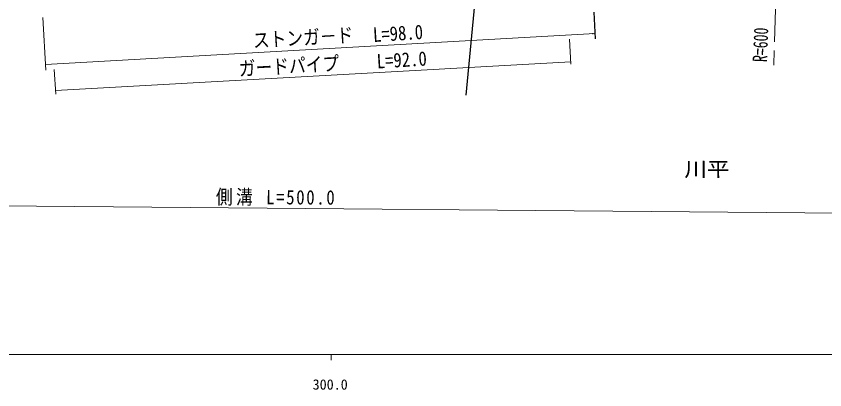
# Model space of a CAD drawing. Units: millimetres, scale not verified. Extents: x 40000 to 680000, y 20000 to 380000.
# Drawn here: x 312070 to 455682, y 198715 to 264990 of the extents above; entities that cross this region are included whole.
import ezdxf
from ezdxf.enums import TextEntityAlignment as Align

# ---------------------------------------------------------------- set-up
doc = ezdxf.new("R2010")
doc.units = ezdxf.units.MM
doc.header["$LTSCALE"] = 1000
doc.linetypes.add('CHAIN', pattern=[18.5, 12, -1.5, 3.5, -1.5])
for name, color, linetype, lineweight in [('M-BGD', 7, 'Continuous', 25), ('M-BMK', 2, 'CHAIN', 13), ('M-BMK-HTXT', 7, 'Continuous', 13), ('M-SUV', 7, 'Continuous', 13)]:
    doc.layers.add(name, color=color, linetype=linetype, lineweight=lineweight)
doc.styles.add('ＭＳ ゴシック', font='')
doc.styles.get('ＭＳ ゴシック').set_extended_font_data('MS Gothic')

msp = doc.modelspace()

# ---------------------------------------------------------------- linework, layer by layer
at = {"layer": 'M-BGD'}
for p, q in [((393895, 271529), (391952, 251010)), ((393895, 271529), (391952, 251010)), ((414979, 260951), (414711, 265700)), ((414412, 261920), (414527, 261927)), ((414412, 261920), (414527, 261927))]:
    msp.add_line(p, q, dxfattribs=at)
at = {"layer": 'M-BMK'}
msp.add_line((447597, 290908), (446620, 256286), dxfattribs=at)
at = {"layer": 'M-BMK-HTXT'}
for p, q in [((414979, 260951), (414711, 265700)), ((316802, 264764), (317328, 255440)), ((316802, 264764), (317328, 255440)), ((317272, 256438), (414923, 261949)), ((410362, 260914), (410602, 256472)), ((319061, 251799), (410580, 256884)), ((318812, 255539), (319105, 251141)), ((64213, 233579), (567480, 229049))]:
    msp.add_line(p, q, dxfattribs=at)
at = {"layer": 'M-SUV'}
for p, q in [((40000, 205000), (579000, 205000)), ((368000, 205000), (368000, 204000))]:
    msp.add_line(p, q, dxfattribs=at)

# ---------------------------------------------------------------- texts
at = {"layer": 'M-BGD', "style": 'ＭＳ ゴシック'}
for s, rotation, width, p in [('R=600', 87.8, 0.7, (446180, 256786)), ('川平', 0.1, 1.15, (430733, 235802)), ('川平', 0.1, 1.15, (430733, 235802))]:
    msp.add_text(s, height=2566, rotation=rotation, dxfattribs=dict(at, width=width)).set_placement(p, align=Align.BOTTOM_LEFT)
at = {"layer": 'M-BMK-HTXT', "style": 'ＭＳ ゴシック', "width": 0.85}
for s, rotation, p in [('ストンガ－ド', 3.3, (354235, 258631)), ('L=98.0', 3.6, (375560, 259634)), ('L=92.0', 3.4, (376220, 254939)), ('ガードパイプ', 3.2, (351721, 253619))]:
    msp.add_text(s, height=2566, rotation=rotation, dxfattribs=at).set_placement(p, align=Align.BOTTOM_LEFT)
at = {"layer": 'M-BMK-HTXT', "insert": (347540, 231382), "char_height": 2566, "attachment_point": 7, "rotation": 359.7, "style": 'ＭＳ ゴシック'}
msp.add_mtext('\\T1.2;\\W0.85;側溝\\~L=500.0', dxfattribs=at)
at = {"layer": 'M-SUV', "style": 'ＭＳ ゴシック'}
msp.add_text('300.0', height=1833, dxfattribs=at).set_placement((364719, 198195), align=Align.BOTTOM_LEFT)

doc.saveas('drawing.dxf')
